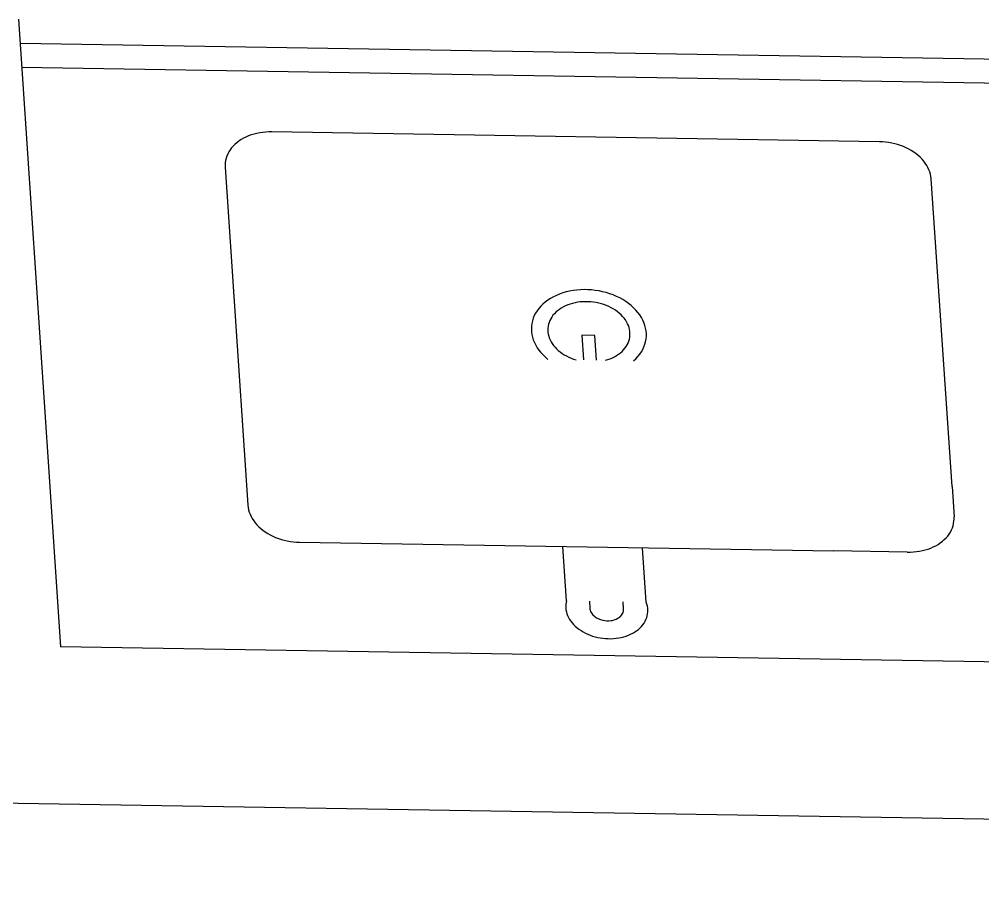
# Model space of a CAD drawing. Extents: x -68 to 264, y 51 to 115.
# Drawn here: x 70.184 to 70.856, y 75.6 to 76.215 of the extents above; entities that cross this region are included whole.
import ezdxf

# ---------------------------------------------------------------- set-up
doc = ezdxf.new("R2010")
doc.units = 0
doc.layers.get('0').update_dxf_attribs({"linetype": 'CONTINUOUS'})

msp = doc.modelspace()

# ---------------------------------------------------------------- linework, layer by layer
for p, q in [((70.18317, 76.21454), (70.20438, 75.89891)), ((71.55808, 76.17538), (70.1843, 76.19771)), ((71.53635, 76.15892), (70.18543, 76.18088)), ((70.34946, 76.13496), (70.34747, 76.13445)), ((70.3515, 76.13536), (70.34946, 76.13496)), ((70.35358, 76.13568), (70.3515, 76.13536)), ((70.3557, 76.13589), (70.35358, 76.13568)), ((70.35784, 76.136), (70.3557, 76.13589)), ((70.35999, 76.13602), (70.35784, 76.136)), ((70.7836, 76.12913), (70.35999, 76.13602)), ((70.33549, 76.12846), (70.33414, 76.1273)), ((70.33694, 76.12956), (70.33549, 76.12846)), ((70.33849, 76.13058), (70.33694, 76.12956)), ((70.34013, 76.13153), (70.33849, 76.13058)), ((70.34185, 76.13239), (70.34013, 76.13153)), ((70.34365, 76.13317), (70.34185, 76.13239)), ((70.34553, 76.13385), (70.34365, 76.13317)), ((70.34747, 76.13445), (70.34553, 76.13385)), ((70.78576, 76.12905), (70.7836, 76.12913)), ((70.78792, 76.12886), (70.78576, 76.12905)), ((70.79007, 76.12858), (70.78792, 76.12886)), ((70.7922, 76.1282), (70.79007, 76.12858)), ((70.7943, 76.12772), (70.7922, 76.1282)), ((70.32989, 76.12203), (70.32913, 76.12059)), ((70.33077, 76.12343), (70.32989, 76.12203)), ((70.33178, 76.12477), (70.33077, 76.12343)), ((70.3329, 76.12606), (70.33178, 76.12477)), ((70.33414, 76.1273), (70.3329, 76.12606)), ((70.79637, 76.12715), (70.7943, 76.12772)), ((70.79839, 76.12649), (70.79637, 76.12715)), ((70.80036, 76.12574), (70.79839, 76.12649)), ((70.80227, 76.1249), (70.80036, 76.12574)), ((70.80412, 76.12398), (70.80227, 76.1249)), ((70.80589, 76.12298), (70.80412, 76.12398)), ((70.80758, 76.12191), (70.80589, 76.12298)), ((70.80918, 76.12076), (70.80758, 76.12191)), ((70.3274, 76.11449), (70.32731, 76.11292)), ((70.32763, 76.11605), (70.3274, 76.11449)), ((70.328, 76.11759), (70.32763, 76.11605)), ((70.3285, 76.11911), (70.328, 76.11759)), ((70.32913, 76.12059), (70.3285, 76.11911)), ((70.81069, 76.11955), (70.80918, 76.12076)), ((70.8121, 76.11827), (70.81069, 76.11955)), ((70.8134, 76.11694), (70.8121, 76.11827)), ((70.81459, 76.11556), (70.8134, 76.11694)), ((70.81567, 76.11413), (70.81459, 76.11556)), ((70.32731, 76.11292), (70.32734, 76.11133)), ((70.32734, 76.11133), (70.34181, 75.89668)), ((70.81662, 76.11266), (70.81567, 76.11413)), ((70.81745, 76.11116), (70.81662, 76.11266)), ((70.81816, 76.10962), (70.81745, 76.11116)), ((70.81874, 76.10807), (70.81816, 76.10962)), ((70.81918, 76.1065), (70.81874, 76.10807)), ((70.81949, 76.10491), (70.81918, 76.1065)), ((70.81967, 76.10333), (70.81949, 76.10491)), ((70.83428, 75.88867), (70.81967, 76.10333)), ((70.55623, 76.02095), (70.55424, 76.01983)), ((70.55833, 76.02197), (70.55623, 76.02095)), ((70.56052, 76.02288), (70.55833, 76.02197)), ((70.5628, 76.02368), (70.56052, 76.02288)), ((70.56515, 76.02436), (70.5628, 76.02368)), ((70.56757, 76.02493), (70.56515, 76.02436)), ((70.57005, 76.02538), (70.56757, 76.02493)), ((70.57257, 76.0257), (70.57005, 76.02538)), ((70.57513, 76.02591), (70.57257, 76.0257)), ((70.57772, 76.02599), (70.57513, 76.02591)), ((70.58031, 76.02595), (70.57772, 76.02599)), ((70.58291, 76.02578), (70.58031, 76.02595)), ((70.58551, 76.02549), (70.58291, 76.02578)), ((70.58808, 76.02508), (70.58551, 76.02549)), ((70.59062, 76.02455), (70.58808, 76.02508)), ((70.59313, 76.02391), (70.59062, 76.02455)), ((70.59558, 76.02314), (70.59313, 76.02391)), ((70.59797, 76.02227), (70.59558, 76.02314)), ((70.60029, 76.02128), (70.59797, 76.02227)), ((70.60253, 76.0202), (70.60029, 76.02128)), ((70.54747, 76.01443), (70.54611, 76.01287)), ((70.54897, 76.01591), (70.54747, 76.01443)), ((70.5506, 76.0173), (70.54897, 76.01591)), ((70.55236, 76.01861), (70.5506, 76.0173)), ((70.55424, 76.01983), (70.55236, 76.01861)), ((70.5632, 76.01391), (70.56177, 76.0131)), ((70.56471, 76.01465), (70.5632, 76.01391)), ((70.56628, 76.01531), (70.56471, 76.01465)), ((70.56792, 76.01589), (70.56628, 76.01531)), ((70.56961, 76.01639), (70.56792, 76.01589)), ((70.57135, 76.0168), (70.56961, 76.01639)), ((70.57313, 76.01713), (70.57135, 76.0168)), ((70.57495, 76.01736), (70.57313, 76.01713)), ((70.57679, 76.01751), (70.57495, 76.01736)), ((70.57865, 76.01757), (70.57679, 76.01751)), ((70.58052, 76.01754), (70.57865, 76.01757)), ((70.58239, 76.01742), (70.58052, 76.01754)), ((70.58426, 76.01721), (70.58239, 76.01742)), ((70.58611, 76.01692), (70.58426, 76.01721)), ((70.58794, 76.01653), (70.58611, 76.01692)), ((70.58974, 76.01606), (70.58794, 76.01653)), ((70.5915, 76.01551), (70.58974, 76.01606)), ((70.59322, 76.01487), (70.5915, 76.01551)), ((70.59489, 76.01416), (70.59322, 76.01487)), ((70.5965, 76.01337), (70.59489, 76.01416)), ((70.60468, 76.01901), (70.60253, 76.0202)), ((70.60673, 76.01773), (70.60468, 76.01901)), ((70.60867, 76.01636), (70.60673, 76.01773)), ((70.61049, 76.01491), (70.60867, 76.01636)), ((70.6122, 76.01338), (70.61049, 76.01491)), ((70.54294, 76.00783), (70.5422, 76.00604)), ((70.54384, 76.00957), (70.54294, 76.00783)), ((70.5449, 76.01125), (70.54384, 76.00957)), ((70.54611, 76.01287), (70.5449, 76.01125)), ((70.55512, 76.00689), (70.55437, 76.00567)), ((70.55597, 76.00807), (70.55512, 76.00689)), ((70.55694, 76.00919), (70.55597, 76.00807)), ((70.558, 76.01026), (70.55694, 76.00919)), ((70.55917, 76.01127), (70.558, 76.01026)), ((70.56043, 76.01222), (70.55917, 76.01127)), ((70.56177, 76.0131), (70.56043, 76.01222)), ((70.59804, 76.01251), (70.5965, 76.01337)), ((70.59951, 76.01159), (70.59804, 76.01251)), ((70.6009, 76.01059), (70.59951, 76.01159)), ((70.6022, 76.00954), (70.6009, 76.01059)), ((70.60342, 76.00843), (70.6022, 76.00954)), ((70.60454, 76.00728), (70.60342, 76.00843)), ((70.60555, 76.00607), (70.60454, 76.00728)), ((70.61377, 76.01177), (70.6122, 76.01338)), ((70.6152, 76.01011), (70.61377, 76.01177)), ((70.61649, 76.00839), (70.6152, 76.01011)), ((70.61763, 76.00661), (70.61649, 76.00839)), ((70.54096, 76.00047), (70.54088, 75.99857)), ((70.54121, 76.00236), (70.54096, 76.00047)), ((70.54162, 76.00422), (70.54121, 76.00236)), ((70.5422, 76.00604), (70.54162, 76.00422)), ((70.55254, 76.00047), (70.55238, 75.99911)), ((70.55282, 76.00181), (70.55254, 76.00047)), ((70.55322, 76.00313), (70.55282, 76.00181)), ((70.55373, 76.00442), (70.55322, 76.00313)), ((70.55437, 76.00567), (70.55373, 76.00442)), ((70.60647, 76.00483), (70.60555, 76.00607)), ((70.60727, 76.00355), (70.60647, 76.00483)), ((70.60797, 76.00224), (70.60727, 76.00355)), ((70.60855, 76.0009), (70.60797, 76.00224)), ((70.60901, 75.99955), (70.60855, 76.0009)), ((70.61861, 76.0048), (70.61763, 76.00661)), ((70.61944, 76.00295), (70.61861, 76.0048)), ((70.62011, 76.00107), (70.61944, 76.00295)), ((70.62061, 75.99918), (70.62011, 76.00107)), ((70.54088, 75.99857), (70.54097, 75.99666)), ((70.54097, 75.99666), (70.54123, 75.99475)), ((70.54123, 75.99475), (70.54165, 75.99285)), ((70.55238, 75.99911), (70.55235, 75.99774)), ((70.55235, 75.99774), (70.55244, 75.99636)), ((70.55244, 75.99636), (70.55265, 75.99499)), ((70.55265, 75.99499), (70.55298, 75.99362)), ((70.55298, 75.99362), (70.55343, 75.99227)), ((70.57606, 75.99417), (70.57723, 75.97695)), ((70.5851, 75.99402), (70.57606, 75.99417)), ((70.58627, 75.9768), (70.5851, 75.99402)), ((70.60935, 75.99818), (70.60901, 75.99955)), ((70.60957, 75.99681), (70.60935, 75.99818)), ((70.6095, 75.9927), (70.60964, 75.99406)), ((70.60967, 75.99543), (70.60957, 75.99681)), ((70.60964, 75.99406), (70.60967, 75.99543)), ((70.62095, 75.99727), (70.62061, 75.99918)), ((70.62112, 75.99536), (70.62095, 75.99727)), ((70.62095, 75.99156), (70.62112, 75.99346)), ((70.62112, 75.99346), (70.62112, 75.99536)), ((70.54165, 75.99285), (70.54225, 75.99097)), ((70.54225, 75.99097), (70.543, 75.9891)), ((70.543, 75.9891), (70.54391, 75.98727)), ((70.54391, 75.98727), (70.54498, 75.98548)), ((70.55343, 75.99227), (70.55399, 75.99093)), ((70.55399, 75.99093), (70.55468, 75.98962)), ((70.55468, 75.98962), (70.55547, 75.98834)), ((70.55547, 75.98834), (70.55638, 75.98709)), ((70.55638, 75.98709), (70.55739, 75.98588)), ((70.60698, 75.98626), (70.60771, 75.98749)), ((70.60771, 75.98749), (70.60834, 75.98875)), ((70.60834, 75.98875), (70.60884, 75.99004)), ((70.60884, 75.99004), (70.60923, 75.99136)), ((70.60923, 75.99136), (70.6095, 75.9927)), ((70.61944, 75.98604), (70.62011, 75.98785)), ((70.62011, 75.98785), (70.62061, 75.98969)), ((70.62061, 75.98969), (70.62095, 75.99156)), ((70.54498, 75.98548), (70.5462, 75.98373)), ((70.5462, 75.98373), (70.54757, 75.98204)), ((70.54757, 75.98204), (70.54908, 75.98041)), ((70.54908, 75.98041), (70.55072, 75.97884)), ((70.55739, 75.98588), (70.5585, 75.98472)), ((70.5585, 75.98472), (70.5597, 75.9836)), ((70.5597, 75.9836), (70.561, 75.98255)), ((70.561, 75.98255), (70.56238, 75.98155)), ((70.56238, 75.98155), (70.56384, 75.98061)), ((70.56384, 75.98061), (70.56538, 75.97975)), ((70.59895, 75.9792), (70.60037, 75.98002)), ((70.60037, 75.98002), (70.60171, 75.98091)), ((70.60171, 75.98091), (70.60296, 75.98186)), ((70.60296, 75.98186), (70.60412, 75.98288)), ((70.60412, 75.98288), (70.60517, 75.98396)), ((70.60517, 75.98396), (70.60613, 75.98509)), ((70.60613, 75.98509), (70.60698, 75.98626)), ((70.6152, 75.97933), (70.61649, 75.98092)), ((70.61649, 75.98092), (70.61763, 75.98257)), ((70.61763, 75.98257), (70.61861, 75.98428)), ((70.61861, 75.98428), (70.61944, 75.98604)), ((70.55072, 75.97884), (70.55248, 75.97735)), ((70.56538, 75.97975), (70.56698, 75.97895)), ((70.56698, 75.97895), (70.56864, 75.97823)), ((70.56864, 75.97823), (70.57036, 75.97759)), ((70.57036, 75.97759), (70.57212, 75.97703)), ((70.59257, 75.9767), (70.59425, 75.9772)), ((70.59425, 75.9772), (70.59588, 75.97779)), ((70.59588, 75.97779), (70.59745, 75.97846)), ((70.59745, 75.97846), (70.59895, 75.9792)), ((70.6122, 75.97638), (70.61377, 75.97782)), ((70.61377, 75.97782), (70.6152, 75.97933)), ((70.20438, 75.89891), (70.21259, 75.7768)), ((70.34181, 75.89668), (70.34323, 75.87562)), ((70.83428, 75.88867), (70.83571, 75.86761)), ((70.34323, 75.87562), (70.3434, 75.87404)), ((70.3434, 75.87404), (70.34371, 75.87245)), ((70.34371, 75.87245), (70.34416, 75.87088)), ((70.34416, 75.87088), (70.34473, 75.86932)), ((70.34473, 75.86932), (70.34544, 75.86779)), ((70.34544, 75.86779), (70.34627, 75.86628)), ((70.34627, 75.86628), (70.34722, 75.86481)), ((70.83566, 75.86445), (70.83575, 75.86603)), ((70.83575, 75.86603), (70.83571, 75.86761)), ((70.34722, 75.86481), (70.3483, 75.86338)), ((70.3483, 75.86338), (70.34949, 75.862)), ((70.34949, 75.862), (70.35079, 75.86067)), ((70.35079, 75.86067), (70.3522, 75.85939)), ((70.3522, 75.85939), (70.35371, 75.85818)), ((70.83393, 75.85835), (70.83456, 75.85983)), ((70.83456, 75.85983), (70.83506, 75.86135)), ((70.83506, 75.86135), (70.83543, 75.86289)), ((70.83543, 75.86289), (70.83566, 75.86445)), ((70.35371, 75.85818), (70.35531, 75.85703)), ((70.35531, 75.85703), (70.357, 75.85596)), ((70.357, 75.85596), (70.35877, 75.85496)), ((70.35877, 75.85496), (70.36062, 75.85403)), ((70.36062, 75.85403), (70.36253, 75.8532)), ((70.36253, 75.8532), (70.3645, 75.85244)), ((70.3645, 75.85244), (70.36652, 75.85178)), ((70.82892, 75.85164), (70.83016, 75.85287)), ((70.83016, 75.85287), (70.83128, 75.85416)), ((70.83128, 75.85416), (70.83229, 75.85551)), ((70.83229, 75.85551), (70.83317, 75.85691)), ((70.83317, 75.85691), (70.83393, 75.85835)), ((70.36652, 75.85178), (70.36859, 75.85121)), ((70.36859, 75.85121), (70.37069, 75.85073)), ((70.37069, 75.85073), (70.37282, 75.85035)), ((70.37282, 75.85035), (70.37497, 75.85007)), ((70.37497, 75.85007), (70.37713, 75.84989)), ((70.37713, 75.84989), (70.37929, 75.8498)), ((70.37929, 75.8498), (70.75153, 75.84375)), ((70.56531, 75.80892), (70.56275, 75.84682)), ((70.621, 75.80801), (70.61843, 75.84591)), ((70.81754, 75.84508), (70.81941, 75.84576)), ((70.81941, 75.84576), (70.82121, 75.84654)), ((70.82121, 75.84654), (70.82294, 75.84741)), ((70.82294, 75.84741), (70.82458, 75.84835)), ((70.82458, 75.84835), (70.82613, 75.84937)), ((70.82613, 75.84937), (70.82758, 75.85047)), ((70.82758, 75.85047), (70.82892, 75.85164)), ((70.80307, 75.84291), (70.75153, 75.84375)), ((70.80307, 75.84291), (70.80522, 75.84292)), ((70.80522, 75.84292), (70.80736, 75.84304)), ((70.80736, 75.84304), (70.80948, 75.84325)), ((70.80948, 75.84325), (70.81156, 75.84356)), ((70.81156, 75.84356), (70.8136, 75.84397)), ((70.8136, 75.84397), (70.8156, 75.84448)), ((70.8156, 75.84448), (70.81754, 75.84508)), ((70.5649, 75.80651), (70.56483, 75.80529)), ((70.56483, 75.80529), (70.56487, 75.80407)), ((70.56506, 75.80772), (70.5649, 75.80651)), ((70.56531, 75.80892), (70.56506, 75.80772)), ((70.58136, 75.80866), (70.58169, 75.80379)), ((70.60527, 75.80341), (70.60494, 75.80827)), ((70.62146, 75.80667), (70.621, 75.80801)), ((70.6218, 75.80531), (70.62146, 75.80667)), ((70.62203, 75.80395), (70.6218, 75.80531)), ((70.56487, 75.80407), (70.56502, 75.8027)), ((70.56502, 75.8027), (70.56529, 75.80134)), ((70.56529, 75.80134), (70.56568, 75.79999)), ((70.56568, 75.79999), (70.56619, 75.79865)), ((70.56619, 75.79865), (70.56681, 75.79733)), ((70.58169, 75.80379), (70.58178, 75.80309)), ((70.58178, 75.80309), (70.58197, 75.80233)), ((70.58197, 75.80233), (70.58226, 75.80158)), ((70.58226, 75.80158), (70.58262, 75.80089)), ((70.58262, 75.80089), (70.58317, 75.80004)), ((70.58317, 75.80004), (70.58382, 75.79926)), ((70.58382, 75.79926), (70.58485, 75.79828)), ((70.60302, 75.79814), (70.60373, 75.79888)), ((70.60373, 75.79888), (70.6043, 75.79966)), ((70.6043, 75.79966), (70.60485, 75.80073)), ((70.60485, 75.80073), (70.60518, 75.80181)), ((70.60518, 75.80181), (70.60527, 75.80341)), ((70.62134, 75.79722), (70.62172, 75.79853)), ((70.62172, 75.79853), (70.62197, 75.79987)), ((70.62197, 75.79987), (70.62211, 75.80122)), ((70.62213, 75.80258), (70.62203, 75.80395)), ((70.62211, 75.80122), (70.62213, 75.80258)), ((70.56681, 75.79733), (70.56755, 75.79604)), ((70.56755, 75.79604), (70.56839, 75.79479)), ((70.56839, 75.79479), (70.56934, 75.79357)), ((70.56934, 75.79357), (70.5704, 75.79239)), ((70.5704, 75.79239), (70.57155, 75.79126)), ((70.58485, 75.79828), (70.58545, 75.79782)), ((70.58545, 75.79782), (70.5861, 75.79737)), ((70.5861, 75.79737), (70.58681, 75.79695)), ((70.58681, 75.79695), (70.58755, 75.79657)), ((70.58755, 75.79657), (70.58833, 75.79623)), ((70.58833, 75.79623), (70.58913, 75.79593)), ((70.58913, 75.79593), (70.59068, 75.79549)), ((70.59068, 75.79549), (70.59212, 75.79523)), ((70.59212, 75.79523), (70.59344, 75.7951)), ((70.59344, 75.7951), (70.59489, 75.79509)), ((70.59489, 75.79509), (70.59645, 75.79522)), ((70.59645, 75.79522), (70.59726, 75.79535)), ((70.59726, 75.79535), (70.59863, 75.79569)), ((70.59863, 75.79569), (70.59999, 75.79619)), ((70.59999, 75.79619), (70.6013, 75.79685)), ((70.6013, 75.79685), (70.60191, 75.79724)), ((70.60191, 75.79724), (70.60249, 75.79768)), ((70.60249, 75.79768), (70.60302, 75.79814)), ((70.61775, 75.79116), (70.61869, 75.79229)), ((70.61869, 75.79229), (70.61952, 75.79346)), ((70.61952, 75.79346), (70.62024, 75.79468)), ((70.62024, 75.79468), (70.62085, 75.79593)), ((70.62085, 75.79593), (70.62134, 75.79722)), ((70.57155, 75.79126), (70.57279, 75.79018)), ((70.57279, 75.79018), (70.57412, 75.78915)), ((70.57412, 75.78915), (70.57553, 75.78819)), ((70.57553, 75.78819), (70.57701, 75.78729)), ((70.57701, 75.78729), (70.57857, 75.78646)), ((70.57857, 75.78646), (70.58019, 75.78571)), ((70.58019, 75.78571), (70.58186, 75.78503)), ((70.6086, 75.78497), (70.61015, 75.78565)), ((70.61015, 75.78565), (70.61162, 75.7864)), ((70.61162, 75.7864), (70.61302, 75.78722)), ((70.61302, 75.78722), (70.61434, 75.78811)), ((70.61434, 75.78811), (70.61557, 75.78907)), ((70.61557, 75.78907), (70.61671, 75.79008)), ((70.61671, 75.79008), (70.61775, 75.79116)), ((70.58186, 75.78503), (70.58358, 75.78442)), ((70.58358, 75.78442), (70.58535, 75.7839)), ((70.58535, 75.7839), (70.58715, 75.78346)), ((70.58715, 75.78346), (70.58897, 75.78311)), ((70.58897, 75.78311), (70.59082, 75.78284)), ((70.59082, 75.78284), (70.59267, 75.78266)), ((70.59267, 75.78266), (70.59453, 75.78257)), ((70.59453, 75.78257), (70.59639, 75.78256)), ((70.59639, 75.78256), (70.59823, 75.78265)), ((70.59823, 75.78265), (70.60005, 75.78282)), ((70.60005, 75.78282), (70.60185, 75.78308)), ((70.60185, 75.78308), (70.60361, 75.78343)), ((70.60361, 75.78343), (70.60532, 75.78386)), ((70.60532, 75.78386), (70.60699, 75.78437)), ((70.60699, 75.78437), (70.6086, 75.78497)), ((72.61816, 75.73767), (70.21259, 75.7768)), ((68.92543, 75.68834), (74.36749, 75.5998))]:
    msp.add_line(p, q)

doc.saveas('drawing.dxf')
